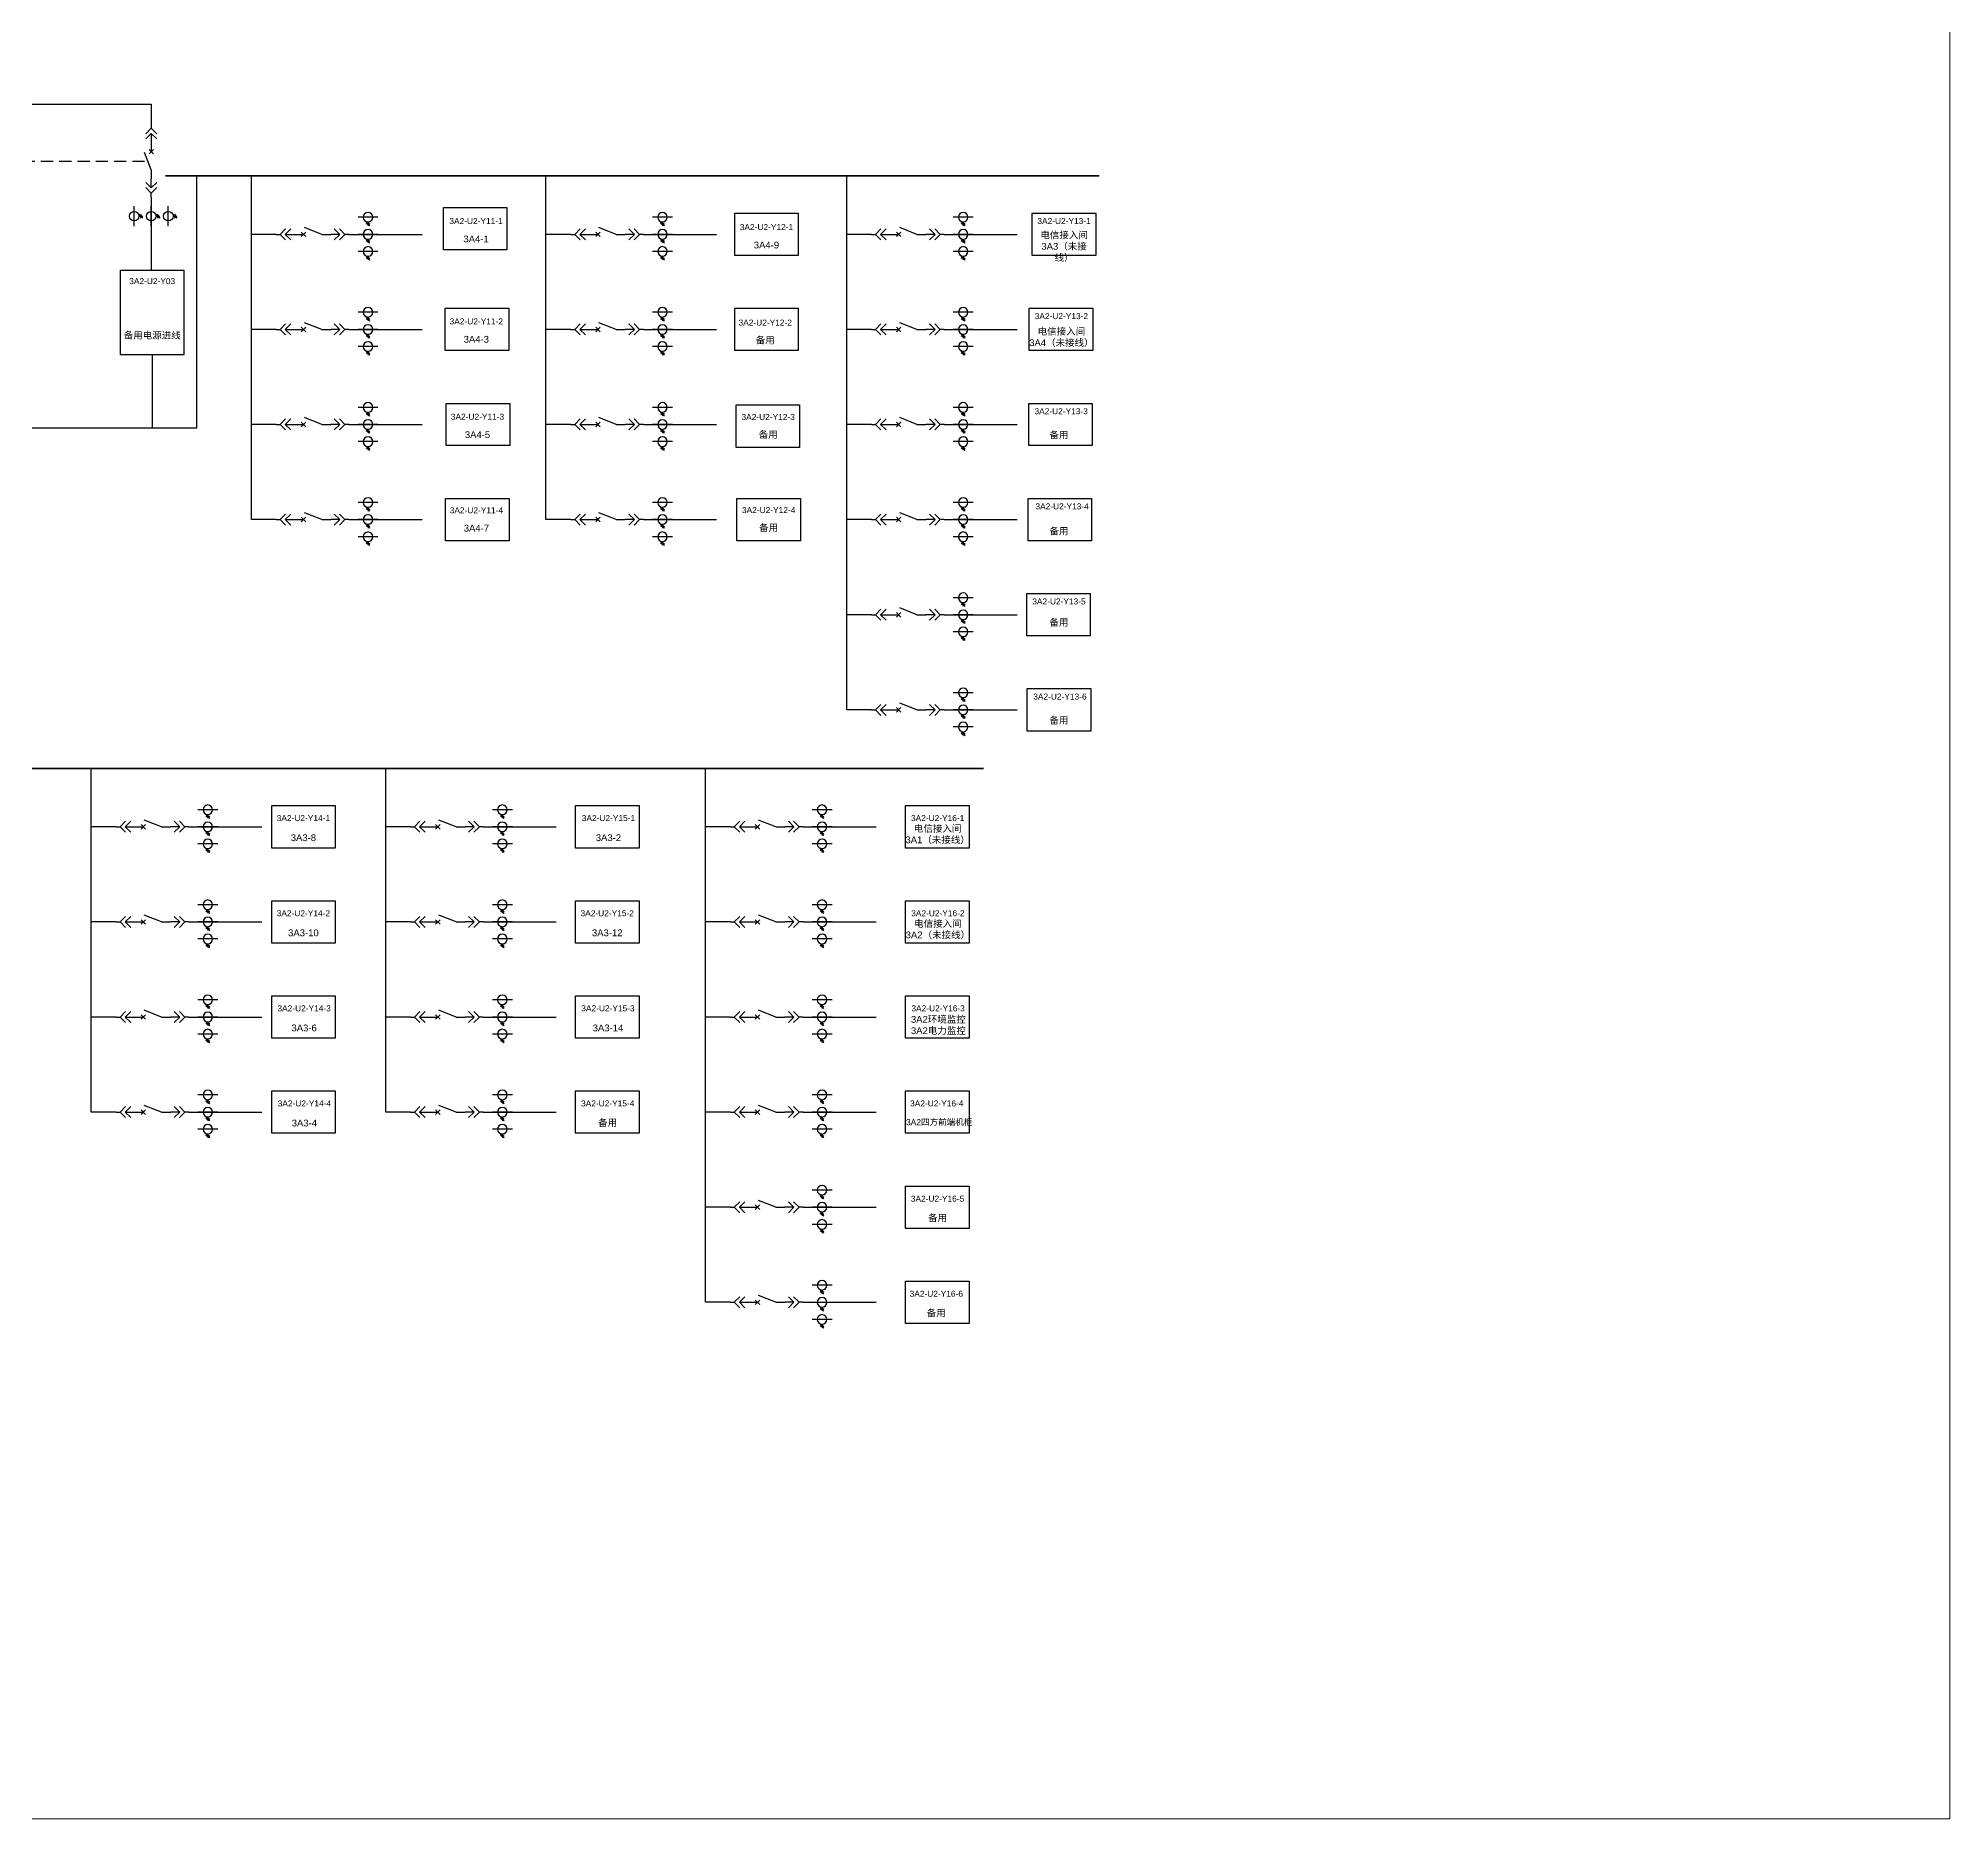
# Model space of a CAD drawing. Header units: millimetres. Extents: x 16 to 366, y 13 to 312.
# Drawn here: x 208.9 to 365.7, y 12.6 to 158.6 of the extents above; entities that cross this region are included whole.
import ezdxf

# ---------------------------------------------------------------- set-up
doc = ezdxf.new("R2010")
doc.units = ezdxf.units.MM
doc.linetypes.add('DASHED', pattern=[0.75, 0.5, -0.25])
doc.styles.get("Standard").update_dxf_attribs({"font": 'arial.ttf'})

# ---------------------------------------------------------------- blocks, each defined once
blk = doc.blocks.new('DYDQAA03')
at = {"color": 0}
for points in [[(0, 0), (0, -1.5)], [(-2.12, -3.62), (0, -1.5)], [(-2.12, -5.62), (0, -3.5)], [(2.12, -3.62), (0, -1.5)], [(2.12, -5.62), (0, -3.5)], [(0, -3.5), (0, -7)]]:
    blk.add_lwpolyline(points, dxfattribs=at)
blk = doc.blocks.new('DYDQAA09')
at = {"color": 0}
blk.add_lwpolyline([(0, 0), (0, -3.5)], dxfattribs=at)
blk.add_lwpolyline([(0, 0), (0, -3.5)], dxfattribs=at)
blk.add_lwpolyline([(0, 0), (0, -3.5)], dxfattribs=at)
blk.add_lwpolyline([(0, 0), (0, -3.5)], dxfattribs=at)
blk.add_lwpolyline([(0, 0), (0, -3.5)], dxfattribs=at)
blk.add_lwpolyline([(0, 0), (0, -3.5)], dxfattribs=at)
blk.add_lwpolyline([(0, 0), (0, -3.5)], dxfattribs=at)
blk.add_lwpolyline([(0, 0), (0, -3.5)], dxfattribs=at)
blk.add_lwpolyline([(0, 0), (0, -3.5)], dxfattribs=at)
blk = doc.blocks.new('DYDQ0201')
at = {"color": 0}
for points in [[(0.86, -0.86), (-0.86, 0.86)], [(-0.86, -0.86), (0.86, 0.86)], [(0, -7), (-2.61, -0.37)]]:
    blk.add_lwpolyline(points, dxfattribs=at)
blk = doc.blocks.new('DYDQAA04')
at = {"color": 0}
for points in [[(0, -3.5), (0, 0)], [(-2.12, -1.38), (0, -3.5)], [(-2.12, -3.38), (0, -5.5)], [(2.12, -1.38), (0, -3.5)], [(2.12, -3.38), (0, -5.5)], [(0, -7), (0, -5.5)]]:
    blk.add_lwpolyline(points, dxfattribs=at)
blk = doc.blocks.new('A$C03DD39B5')
for p, q in [((417, 475), (283, 392)), ((417, 422), (283, 339)), ((350, 333), (350, 467))]:
    blk.add_line(p, q)
blk.add_lwpolyline([(700, 167), (0, 167)])
blk.add_circle((350, 167), 167)

msp = doc.modelspace()

# ---------------------------------------------------------------- linework, layer by layer
at = {"color": 3, "lineweight": 30}
msp.add_line((113.92, 153.2, -2283.37), (218.18, 153.2, -2283.37), dxfattribs=at)
at = {"color": 5}
for p, q in [((218.18, 153.2, -2283.37), (218.18, 151.54, -238.9)), ((218.18, 144.79, 1962.32), (218.18, 143.15, 1962.32)), ((218.18, 143.15, 1962.32), (218.18, 139.58, 1962.32)), ((218.26, 132.63, 1930.83), (218.26, 126.65, 2402.38))]:
    msp.add_line(p, q, dxfattribs=at)
at = {"linetype": 'DASHED', "ltscale": 2}
msp.add_line((204.63, 148.52, -238.9), (217.91, 148.52, -238.9), dxfattribs=at)
at = {"color": 1, "lineweight": 40}
for p, q in [((219.36, 147.31, 11448.85), (295.94, 147.31, 11448.85)), ((206.22, 98.72, 11855.81), (286.44, 98.72, 11855.81))]:
    msp.add_line(p, q, dxfattribs=at)
for p, q in [((221.91, 126.65, 2402.38), (221.91, 147.31, 11448.85)), ((226.4, 134.72, 11448.85), (226.4, 147.31, 11448.85)), ((250.55, 134.72, 11448.85), (250.55, 147.31, 11448.85)), ((275.22, 134.72, 3221.93), (275.22, 147.31, 11448.85)), ((228.43, 142.52, 10065.57), (226.4, 142.52, 10757.21)), ((235.18, 142.52, 12266.79), (236.82, 142.52, 12266.79)), ((236.82, 142.52, 12266.79), (240.39, 142.52, 12266.79)), ((252.59, 142.52, 10065.57), (250.55, 142.52, 10757.21)), ((259.34, 142.52, 12266.79), (260.97, 142.52, 12266.79)), ((260.97, 142.52, 12266.79), (264.54, 142.52, 12266.79)), ((277.25, 142.52, 1838.65), (275.22, 142.52, 2530.29)), ((284, 142.52, 4039.87), (285.64, 142.52, 4039.87)), ((285.64, 142.52, 4039.87), (289.21, 142.52, 4039.87)), ((228.43, 134.72, 11448.85), (226.4, 134.72, 11448.85)), ((226.4, 126.93, 12140.49), (226.4, 134.72, 11448.85)), ((235.18, 134.72, 13650.07), (236.82, 134.72, 13650.07)), ((236.82, 134.72, 13650.07), (240.39, 134.72, 13650.07)), ((252.59, 134.72, 11448.85), (250.55, 134.72, 11448.85)), ((250.55, 126.93, 12140.49), (250.55, 134.72, 11448.85)), ((259.34, 134.72, 13650.07), (260.97, 134.72, 13650.07)), ((260.97, 134.72, 13650.07), (264.54, 134.72, 13650.07)), ((277.25, 134.72, 3221.93), (275.22, 134.72, 3221.93)), ((275.22, 126.93, 3913.57), (275.22, 134.72, 3221.93)), ((284, 134.72, 5423.15), (285.64, 134.72, 5423.15)), ((285.64, 134.72, 5423.15), (289.21, 134.72, 5423.15)), ((204.99, 126.65, 2402.38), (221.91, 126.65, 2402.38)), ((228.43, 126.93, 12140.49), (226.4, 126.93, 12140.49)), ((226.4, 119.13, 12832.13), (226.4, 126.93, 12140.49)), ((235.18, 126.93, 14341.71), (236.82, 126.93, 14341.71)), ((236.82, 126.93, 14341.71), (240.39, 126.93, 14341.71)), ((252.59, 126.93, 12140.49), (250.55, 126.93, 12140.49)), ((250.55, 119.13, 12832.13), (250.55, 126.93, 12140.49)), ((259.34, 126.93, 14341.71), (260.97, 126.93, 14341.71)), ((260.97, 126.93, 14341.71), (264.54, 126.93, 14341.71)), ((277.25, 126.93, 3913.57), (275.22, 126.93, 3913.57)), ((275.22, 119.13, 4605.21), (275.22, 126.93, 3913.57)), ((284, 126.93, 6114.8), (285.64, 126.93, 6114.8)), ((285.64, 126.93, 6114.8), (289.21, 126.93, 6114.8)), ((228.43, 119.13, 12832.13), (226.4, 119.13, 12832.13)), ((235.18, 119.13, 15033.35), (236.82, 119.13, 15033.35)), ((236.82, 119.13, 15033.35), (240.39, 119.13, 15033.35)), ((252.59, 119.13, 12832.13), (250.55, 119.13, 12832.13)), ((259.34, 119.13, 15033.35), (260.97, 119.13, 15033.35)), ((260.97, 119.13, 15033.35), (264.54, 119.13, 15033.35)), ((277.25, 119.13, 4605.21), (275.22, 119.13, 4605.21)), ((275.22, 111.32, 5297.3), (275.22, 119.12, 4605.66)), ((284, 119.13, 6806.44), (285.64, 119.13, 6806.44)), ((285.64, 119.13, 6806.44), (289.21, 119.13, 6806.44)), ((277.25, 111.32, 5297.3), (275.22, 111.32, 5297.3)), ((275.22, 103.52, 5988.94), (275.22, 111.32, 5297.3)), ((284, 111.32, 7498.52), (285.64, 111.32, 7498.52)), ((285.64, 111.32, 7498.52), (289.21, 111.32, 7498.52)), ((277.25, 103.52, 5988.94), (275.22, 103.52, 5988.94)), ((284, 103.52, 8190.16), (285.64, 103.52, 8190.16)), ((285.64, 103.52, 8190.16), (289.21, 103.52, 8190.16)), ((213.26, 86.13, 11855.81), (213.26, 98.72, 11855.81)), ((237.42, 86.13, 11855.81), (237.42, 98.72, 11855.81)), ((263.64, 86.13, 3628.9), (263.64, 98.72, 11855.81)), ((215.3, 93.93, 10472.53), (213.26, 93.93, 11164.17)), ((222.05, 93.93, 12673.76), (223.68, 93.93, 12673.76)), ((223.68, 93.93, 12673.76), (227.25, 93.93, 12673.76)), ((239.45, 93.93, 10472.53), (237.42, 93.93, 11164.17)), ((246.2, 93.93, 12673.76), (247.84, 93.93, 12673.76)), ((247.84, 93.93, 12673.76), (251.4, 93.93, 12673.76)), ((265.68, 93.93, 2245.62), (263.64, 93.93, 2937.26)), ((272.43, 93.93, 4446.84), (274.07, 93.93, 4446.84)), ((274.07, 93.93, 4446.84), (277.63, 93.93, 4446.84)), ((215.3, 86.13, 11855.81), (213.26, 86.13, 11855.81)), ((213.26, 78.33, 12547.45), (213.26, 86.13, 11855.81)), ((222.05, 86.13, 14057.04), (223.68, 86.13, 14057.04)), ((223.68, 86.13, 14057.04), (227.25, 86.13, 14057.04)), ((239.45, 86.13, 11855.81), (237.42, 86.13, 11855.81)), ((237.42, 78.33, 12547.45), (237.42, 86.13, 11855.81)), ((246.2, 86.13, 14057.04), (247.84, 86.13, 14057.04)), ((247.84, 86.13, 14057.04), (251.4, 86.13, 14057.04)), ((265.68, 86.13, 3628.9), (263.64, 86.13, 3628.9)), ((263.64, 78.33, 4320.54), (263.64, 86.13, 3628.9)), ((272.43, 86.13, 5830.12), (274.07, 86.13, 5830.12)), ((274.07, 86.13, 5830.12), (277.63, 86.13, 5830.12)), ((215.3, 78.33, 12547.45), (213.26, 78.33, 12547.45)), ((213.26, 70.53, 13239.1), (213.26, 78.33, 12547.45)), ((222.05, 78.33, 14748.68), (223.68, 78.33, 14748.68)), ((223.68, 78.33, 14748.68), (227.25, 78.33, 14748.68)), ((239.45, 78.33, 12547.45), (237.42, 78.33, 12547.45)), ((237.42, 70.53, 13239.1), (237.42, 78.33, 12547.45)), ((246.2, 78.33, 14748.68), (247.84, 78.33, 14748.68)), ((247.84, 78.33, 14748.68), (251.4, 78.33, 14748.68)), ((265.68, 78.33, 4320.54), (263.64, 78.33, 4320.54)), ((263.64, 70.53, 5012.18), (263.64, 78.33, 4320.54)), ((272.43, 78.33, 6521.76), (274.07, 78.33, 6521.76)), ((274.07, 78.33, 6521.76), (277.63, 78.33, 6521.76)), ((215.3, 70.53, 13239.1), (213.26, 70.53, 13239.1)), ((222.05, 70.53, 15440.32), (223.68, 70.53, 15440.32)), ((223.68, 70.53, 15440.32), (227.25, 70.53, 15440.32)), ((239.45, 70.53, 13239.1), (237.42, 70.53, 13239.1)), ((246.2, 70.53, 15440.32), (247.84, 70.53, 15440.32)), ((247.84, 70.53, 15440.32), (251.4, 70.53, 15440.32)), ((265.68, 70.53, 5012.18), (263.64, 70.53, 5012.18)), ((263.64, 62.73, 5704.26), (263.64, 70.53, 5012.62)), ((272.43, 70.53, 7213.4), (274.07, 70.53, 7213.4)), ((274.07, 70.53, 7213.4), (277.63, 70.53, 7213.4)), ((265.68, 62.73, 5704.26), (263.64, 62.73, 5704.26)), ((263.64, 54.93, 6395.9), (263.64, 62.73, 5704.26)), ((272.43, 62.73, 7905.49), (274.07, 62.73, 7905.49)), ((274.07, 62.73, 7905.49), (277.63, 62.73, 7905.49)), ((265.68, 54.93, 6395.9), (263.64, 54.93, 6395.9)), ((272.43, 54.93, 8597.13), (274.07, 54.93, 8597.13)), ((274.07, 54.93, 8597.13), (277.63, 54.93, 8597.13))]:
    msp.add_line(p, q)
at = {"color": 1, "lineweight": 13, "ltscale": 0.001071}
msp.add_lwpolyline([(16.36, 312.32), (365.69, 312.32), (365.69, 12.57), (16.36, 12.57)], close=True, dxfattribs=at)
for points, elevation in [([(242.15, 144.72), (247.35, 144.72), (247.35, 141.24), (242.15, 141.24)], 10222.32), ([(266.05, 144.26), (271.25, 144.26), (271.25, 140.79), (266.05, 140.79)], 10222.32), ([(290.44, 144.26), (295.65, 144.26), (295.65, 140.79), (290.44, 140.79)], 4039.87), ([(242.3, 136.46), (247.51, 136.46), (247.51, 132.99), (242.3, 132.99)], 11605.6), ([(266.04, 136.46), (271.25, 136.46), (271.25, 132.99), (266.04, 132.99)], 11605.6), ([(290.2, 136.46), (295.41, 136.46), (295.41, 132.99), (290.2, 132.99)], 5423.15), ([(242.38, 128.66), (247.59, 128.66), (247.59, 125.19), (242.38, 125.19)], 12297.25), ([(290.15, 128.66), (295.35, 128.66), (295.35, 125.19), (290.15, 125.19)], 6114.8), ([(266.15, 128.53), (271.36, 128.53), (271.36, 125.05), (266.15, 125.05)], 1144.37), ([(242.32, 120.86), (247.53, 120.86), (247.53, 117.39), (242.32, 117.39)], 12988.89), ([(266.22, 120.86), (271.43, 120.86), (271.43, 117.39), (266.22, 117.39)], 12988.89), ([(290.1, 120.86), (295.31, 120.86), (295.31, 117.39), (290.1, 117.39)], 6806.44), ([(289.99, 113.06), (295.2, 113.06), (295.2, 109.58), (289.99, 109.58)], 7498.52), ([(290.03, 105.26), (295.24, 105.26), (295.24, 101.78), (290.03, 101.78)], 8190.16), ([(228.06, 95.67), (233.27, 95.67), (233.27, 92.19), (228.06, 92.19)], 12673.76), ([(252.99, 95.67), (258.2, 95.67), (258.2, 92.19), (252.99, 92.19)], 12673.76), ([(280.05, 95.67), (285.26, 95.67), (285.26, 92.19), (280.05, 92.19)], 4446.84), ([(228.06, 87.87), (233.27, 87.87), (233.27, 84.39), (228.06, 84.39)], 14057.04), ([(252.99, 87.87), (258.2, 87.87), (258.2, 84.39), (252.99, 84.39)], 12673.76), ([(280.05, 87.87), (285.26, 87.87), (285.26, 84.39), (280.05, 84.39)], 4446.84), ([(228.06, 80.07), (233.27, 80.07), (233.27, 76.59), (228.06, 76.59)], 14057.04), ([(252.99, 80.07), (258.2, 80.07), (258.2, 76.59), (252.99, 76.59)], 12673.76), ([(280.05, 80.07), (285.26, 80.07), (285.26, 76.59), (280.05, 76.59)], 4446.84), ([(228.06, 72.27), (233.27, 72.27), (233.27, 68.79), (228.06, 68.79)], 14057.04), ([(252.99, 72.27), (258.2, 72.27), (258.2, 68.79), (252.99, 68.79)], 12673.76), ([(280.05, 72.27), (285.26, 72.27), (285.26, 68.79), (280.05, 68.79)], 4446.84), ([(280.05, 64.47), (285.26, 64.47), (285.26, 60.99), (280.05, 60.99)], 4446.84), ([(280.05, 56.67), (285.26, 56.67), (285.26, 53.19), (280.05, 53.19)], 4446.84)]:
    msp.add_lwpolyline(points, close=True, dxfattribs=dict(elevation=elevation))
at = {"color": 5, "elevation": 1930.83}
msp.add_lwpolyline([(215.66, 139.58), (220.86, 139.58), (220.86, 132.63), (215.66, 132.63)], close=True, dxfattribs=at)

# ---------------------------------------------------------------- block references
at = {"color": 5, "xscale": 0.2128962921302706, "yscale": 0.2128962921302706, "zscale": 0.2128962921302706}
for name, p in [('DYDQAA03', (218.18, 151.54, -238.9)), ('DYDQ0201', (218.18, 149.3, -238.9)), ('DYDQAA09', (218.18, 150.05, -238.9)), ('DYDQAA09', (218.18, 147.81, -238.9)), ('DYDQAA04', (218.18, 147.07, -238.9)), ('DYDQAA09', (218.18, 145.58, -238.9))]:
    msp.add_blockref(name, p, dxfattribs=at)
at = {"color": 5, "linetype": 'Continuous', "xscale": 0.00233888397733859, "yscale": 0.00233888397733859, "zscale": 0.00233888397733859, "rotation": 270}
for p in [(216.39, 144.83, 1962.32), (217.79, 144.83, 1962.32), (219.19, 144.83, 1962.32)]:
    msp.add_blockref('A$C03DD39B5', p, dxfattribs=at)
at = {"linetype": 'Continuous', "xscale": -0.00233888397733859, "yscale": 0.00233888397733859, "zscale": 0.00233888397733859, "rotation": 180}
for p in [(235.14, 144.32, 12266.79), (259.29, 144.32, 12266.79), (283.96, 144.32, 4039.87), (235.14, 142.91, 12266.79), (259.29, 142.91, 12266.79), (283.96, 142.91, 4039.87), (235.14, 141.51, 12266.79), (259.29, 141.51, 12266.79), (283.96, 141.51, 4039.87), (235.14, 136.52, 13650.07), (259.29, 136.52, 13650.07), (283.96, 136.52, 5423.15), (235.14, 135.11, 13650.07), (259.29, 135.11, 13650.07), (283.96, 135.11, 5423.15), (235.14, 133.71, 13650.07), (259.29, 133.71, 13650.07), (283.96, 133.71, 5423.15), (235.14, 128.72, 14341.71), (259.29, 128.72, 14341.71), (283.96, 128.72, 6114.8), (235.14, 127.32, 14341.71), (259.29, 127.32, 14341.71), (283.96, 127.32, 6114.8), (235.14, 125.91, 14341.71), (259.29, 125.91, 14341.71), (283.96, 125.91, 6114.8), (235.14, 120.92, 15033.35), (259.29, 120.92, 15033.35), (283.96, 120.92, 6806.44), (235.14, 119.52, 15033.35), (259.29, 119.52, 15033.35), (283.96, 119.52, 6806.44), (235.14, 118.11, 15033.35), (259.29, 118.11, 15033.35), (283.96, 118.11, 6806.44), (283.96, 113.11, 7498.52), (283.96, 111.71, 7498.52), (283.96, 110.31, 7498.52), (283.96, 105.31, 8190.16), (283.96, 103.91, 8190.16), (283.96, 102.51, 8190.16), (222, 95.72, 12673.76), (246.16, 95.72, 12673.76), (272.38, 95.72, 4446.84), (222, 94.32, 12673.76), (246.16, 94.32, 12673.76), (272.38, 94.32, 4446.84), (222, 92.92, 12673.76), (246.16, 92.92, 12673.76), (272.38, 92.92, 4446.84), (222, 87.93, 14057.04), (246.16, 87.93, 14057.04), (272.38, 87.93, 5830.12), (222, 86.52, 14057.04), (246.16, 86.52, 14057.04), (272.38, 86.52, 5830.12), (222, 85.12, 14057.04), (246.16, 85.12, 14057.04), (272.38, 85.12, 5830.12), (222, 80.13, 14748.68), (246.16, 80.13, 14748.68), (272.38, 80.13, 6521.76), (222, 78.72, 14748.68), (246.16, 78.72, 14748.68), (272.38, 78.72, 6521.76), (222, 77.32, 14748.68), (246.16, 77.32, 14748.68), (272.38, 77.32, 6521.76), (222, 72.33, 15440.32), (246.16, 72.33, 15440.32), (272.38, 72.33, 7213.4), (222, 70.92, 15440.32), (246.16, 70.92, 15440.32), (272.38, 70.92, 7213.4), (222, 69.52, 15440.32), (246.16, 69.52, 15440.32), (272.38, 69.52, 7213.4), (272.38, 64.52, 7905.49), (272.38, 63.12, 7905.49), (272.38, 61.71, 7905.49), (272.38, 56.72, 8597.13), (272.38, 55.32, 8597.13), (272.38, 53.92, 8597.13)]:
    msp.add_blockref('A$C03DD39B5', p, dxfattribs=at)
at = {"xscale": -0.2128962921302706, "yscale": 0.2128962921302706, "zscale": 0.2128962921302706, "rotation": 90}
for name, p in [('DYDQAA03', (228.43, 142.52, 10065.57)), ('DYDQ0201', (230.67, 142.52, 10065.57)), ('DYDQAA04', (232.9, 142.52, 10065.57)), ('DYDQAA03', (252.59, 142.52, 10065.57)), ('DYDQ0201', (254.82, 142.52, 10065.57)), ('DYDQAA04', (257.06, 142.52, 10065.57)), ('DYDQAA03', (277.25, 142.52, 1838.65)), ('DYDQ0201', (279.49, 142.52, 1838.65)), ('DYDQAA04', (281.72, 142.52, 1838.65)), ('DYDQAA09', (229.92, 142.52, 10065.57)), ('DYDQAA09', (232.16, 142.52, 10065.57)), ('DYDQAA09', (234.39, 142.52, 10065.57)), ('DYDQAA09', (254.08, 142.52, 10065.57)), ('DYDQAA09', (256.31, 142.52, 10065.57)), ('DYDQAA09', (258.55, 142.52, 10065.57)), ('DYDQAA09', (278.74, 142.52, 1838.65)), ('DYDQAA09', (280.98, 142.52, 1838.65)), ('DYDQAA09', (283.21, 142.52, 1838.65)), ('DYDQAA03', (228.43, 134.72, 11448.85)), ('DYDQ0201', (230.67, 134.72, 11448.85)), ('DYDQAA04', (232.9, 134.72, 11448.85)), ('DYDQAA03', (252.59, 134.72, 11448.85)), ('DYDQ0201', (254.82, 134.72, 11448.85)), ('DYDQAA04', (257.06, 134.72, 11448.85)), ('DYDQAA03', (277.25, 134.72, 3221.93)), ('DYDQ0201', (279.49, 134.72, 3221.93)), ('DYDQAA04', (281.72, 134.72, 3221.93)), ('DYDQAA09', (229.92, 134.72, 11448.85)), ('DYDQAA09', (232.16, 134.72, 11448.85)), ('DYDQAA09', (234.39, 134.72, 11448.85)), ('DYDQAA09', (254.08, 134.72, 11448.85)), ('DYDQAA09', (256.31, 134.72, 11448.85)), ('DYDQAA09', (258.55, 134.72, 11448.85)), ('DYDQAA09', (278.74, 134.72, 3221.93)), ('DYDQAA09', (280.98, 134.72, 3221.93)), ('DYDQAA09', (283.21, 134.72, 3221.93)), ('DYDQAA03', (228.43, 126.93, 12140.49)), ('DYDQ0201', (230.67, 126.93, 12140.49)), ('DYDQAA04', (232.9, 126.93, 12140.49)), ('DYDQAA03', (252.59, 126.93, 12140.49)), ('DYDQ0201', (254.82, 126.93, 12140.49)), ('DYDQAA04', (257.06, 126.93, 12140.49)), ('DYDQAA03', (277.25, 126.93, 3913.57)), ('DYDQ0201', (279.49, 126.93, 3913.57)), ('DYDQAA04', (281.72, 126.93, 3913.57)), ('DYDQAA09', (229.92, 126.93, 12140.49)), ('DYDQAA09', (232.16, 126.93, 12140.49)), ('DYDQAA09', (234.39, 126.93, 12140.49)), ('DYDQAA09', (254.08, 126.93, 12140.49)), ('DYDQAA09', (256.31, 126.93, 12140.49)), ('DYDQAA09', (258.55, 126.93, 12140.49)), ('DYDQAA09', (278.74, 126.93, 3913.57)), ('DYDQAA09', (280.98, 126.93, 3913.57)), ('DYDQAA09', (283.21, 126.93, 3913.57)), ('DYDQAA03', (228.43, 119.13, 12832.13)), ('DYDQ0201', (230.67, 119.13, 12832.13)), ('DYDQAA04', (232.9, 119.13, 12832.13)), ('DYDQAA03', (252.59, 119.13, 12832.13)), ('DYDQ0201', (254.82, 119.13, 12832.13)), ('DYDQAA04', (257.06, 119.13, 12832.13)), ('DYDQAA03', (277.25, 119.13, 4605.21)), ('DYDQ0201', (279.49, 119.13, 4605.21)), ('DYDQAA04', (281.72, 119.13, 4605.21)), ('DYDQAA09', (229.92, 119.13, 12832.13)), ('DYDQAA09', (232.16, 119.13, 12832.13)), ('DYDQAA09', (234.39, 119.13, 12832.13)), ('DYDQAA09', (254.08, 119.13, 12832.13)), ('DYDQAA09', (256.31, 119.13, 12832.13)), ('DYDQAA09', (258.55, 119.13, 12832.13)), ('DYDQAA09', (278.74, 119.13, 4605.21)), ('DYDQAA09', (280.98, 119.13, 4605.21)), ('DYDQAA09', (283.21, 119.13, 4605.21)), ('DYDQAA03', (277.25, 111.32, 5297.3)), ('DYDQAA09', (278.74, 111.32, 5297.3)), ('DYDQ0201', (279.49, 111.32, 5297.3)), ('DYDQAA09', (280.98, 111.32, 5297.3)), ('DYDQAA04', (281.72, 111.32, 5297.3)), ('DYDQAA09', (283.21, 111.32, 5297.3)), ('DYDQAA03', (277.25, 103.52, 5988.94)), ('DYDQAA09', (278.74, 103.52, 5988.94)), ('DYDQ0201', (279.49, 103.52, 5988.94)), ('DYDQAA09', (280.98, 103.52, 5988.94)), ('DYDQAA04', (281.72, 103.52, 5988.94)), ('DYDQAA09', (283.21, 103.52, 5988.94)), ('DYDQAA03', (215.3, 93.93, 10472.53)), ('DYDQ0201', (217.53, 93.93, 10472.53)), ('DYDQAA04', (219.77, 93.93, 10472.53)), ('DYDQAA03', (239.45, 93.93, 10472.53)), ('DYDQ0201', (241.69, 93.93, 10472.53)), ('DYDQAA04', (243.92, 93.93, 10472.53)), ('DYDQAA03', (265.68, 93.93, 2245.62)), ('DYDQ0201', (267.91, 93.93, 2245.62)), ('DYDQAA04', (270.15, 93.93, 2245.62)), ('DYDQAA09', (216.79, 93.93, 10472.53)), ('DYDQAA09', (219.02, 93.93, 10472.53)), ('DYDQAA09', (221.26, 93.93, 10472.53)), ('DYDQAA09', (240.94, 93.93, 10472.53)), ('DYDQAA09', (243.18, 93.93, 10472.53)), ('DYDQAA09', (245.41, 93.93, 10472.53)), ('DYDQAA09', (267.17, 93.93, 2245.62)), ('DYDQAA09', (269.4, 93.93, 2245.62)), ('DYDQAA09', (271.64, 93.93, 2245.62)), ('DYDQAA03', (215.3, 86.13, 11855.81)), ('DYDQ0201', (217.53, 86.13, 11855.81)), ('DYDQAA04', (219.77, 86.13, 11855.81)), ('DYDQAA03', (239.45, 86.13, 11855.81)), ('DYDQ0201', (241.69, 86.13, 11855.81)), ('DYDQAA04', (243.92, 86.13, 11855.81)), ('DYDQAA03', (265.68, 86.13, 3628.9)), ('DYDQ0201', (267.91, 86.13, 3628.9)), ('DYDQAA04', (270.15, 86.13, 3628.9)), ('DYDQAA09', (216.79, 86.13, 11855.81)), ('DYDQAA09', (219.02, 86.13, 11855.81)), ('DYDQAA09', (221.26, 86.13, 11855.81)), ('DYDQAA09', (240.94, 86.13, 11855.81)), ('DYDQAA09', (243.18, 86.13, 11855.81)), ('DYDQAA09', (245.41, 86.13, 11855.81)), ('DYDQAA09', (267.17, 86.13, 3628.9)), ('DYDQAA09', (269.4, 86.13, 3628.9)), ('DYDQAA09', (271.64, 86.13, 3628.9)), ('DYDQAA03', (215.3, 78.33, 12547.45)), ('DYDQ0201', (217.53, 78.33, 12547.45)), ('DYDQAA04', (219.77, 78.33, 12547.45)), ('DYDQAA03', (239.45, 78.33, 12547.45)), ('DYDQ0201', (241.69, 78.33, 12547.45)), ('DYDQAA04', (243.92, 78.33, 12547.45)), ('DYDQAA03', (265.68, 78.33, 4320.54)), ('DYDQ0201', (267.91, 78.33, 4320.54)), ('DYDQAA04', (270.15, 78.33, 4320.54)), ('DYDQAA09', (216.79, 78.33, 12547.45)), ('DYDQAA09', (219.02, 78.33, 12547.45)), ('DYDQAA09', (221.26, 78.33, 12547.45)), ('DYDQAA09', (240.94, 78.33, 12547.45)), ('DYDQAA09', (243.18, 78.33, 12547.45)), ('DYDQAA09', (245.41, 78.33, 12547.45)), ('DYDQAA09', (267.17, 78.33, 4320.54)), ('DYDQAA09', (269.4, 78.33, 4320.54)), ('DYDQAA09', (271.64, 78.33, 4320.54)), ('DYDQAA03', (215.3, 70.53, 13239.1)), ('DYDQ0201', (217.53, 70.53, 13239.1)), ('DYDQAA04', (219.77, 70.53, 13239.1)), ('DYDQAA03', (239.45, 70.53, 13239.1)), ('DYDQ0201', (241.69, 70.53, 13239.1)), ('DYDQAA04', (243.92, 70.53, 13239.1)), ('DYDQAA03', (265.68, 70.53, 5012.18)), ('DYDQ0201', (267.91, 70.53, 5012.18)), ('DYDQAA04', (270.15, 70.53, 5012.18)), ('DYDQAA09', (216.79, 70.53, 13239.1)), ('DYDQAA09', (219.02, 70.53, 13239.1)), ('DYDQAA09', (221.26, 70.53, 13239.1)), ('DYDQAA09', (240.94, 70.53, 13239.1)), ('DYDQAA09', (243.18, 70.53, 13239.1)), ('DYDQAA09', (245.41, 70.53, 13239.1)), ('DYDQAA09', (267.17, 70.53, 5012.18)), ('DYDQAA09', (269.4, 70.53, 5012.18)), ('DYDQAA09', (271.64, 70.53, 5012.18)), ('DYDQAA03', (265.68, 62.73, 5704.26)), ('DYDQAA09', (267.17, 62.73, 5704.26)), ('DYDQ0201', (267.91, 62.73, 5704.26)), ('DYDQAA09', (269.4, 62.73, 5704.26)), ('DYDQAA04', (270.15, 62.73, 5704.26)), ('DYDQAA09', (271.64, 62.73, 5704.26)), ('DYDQAA03', (265.68, 54.93, 6395.9)), ('DYDQAA09', (267.17, 54.93, 6395.9)), ('DYDQ0201', (267.91, 54.93, 6395.9)), ('DYDQAA09', (269.4, 54.93, 6395.9)), ('DYDQAA04', (270.15, 54.93, 6395.9)), ('DYDQAA09', (271.64, 54.93, 6395.9))]:
    msp.add_blockref(name, p, dxfattribs=at)

# ---------------------------------------------------------------- texts
at = {"width": 5.2091, "attachment_point": 5}
for s, insert, char_height in [('3A2-U2-Y11-1', (244.82, 143.61, 9404.38), 0.4901), ('3A2-U2-Y12-1', (268.64, 143.11, 9499.19), 0.4901), ('3A2-U2-Y13-1', (293.05, 143.61, 4039.87), 0.4901), ('{\\H0.78125x;3A4-1}', (244.82, 142.14, 9404.38), 0.7128), ('{\\H0.78125x;3A4-9}', (268.64, 141.64, 9499.19), 0.7128), ('{\\fSimSun|b0|i0|c134|p2;\\H0.78125x;电信接入间\\fArial|b0|i0|c0|p34;3A3\\fSimSun|b0|i0|c134|p2;（未接线）}', (293.05, 141.5, 4039.87), 0.7128), ('3A2-U2-Y11-2', (244.84, 135.38, 10882.48), 0.4901), ('3A2-U2-Y12-2', (268.54, 135.28, 10882.48), 0.4901), ('{\\fSimSun|b0|i0|c134|p2;\\H0.78125x;电信接入间\\P\\fArial|b0|i0|c0|p34;3A4\\fSimSun|b0|i0|c134|p2;（未接线）}', (292.83, 134.06, 6806.44), 0.7128), ('3A2-U2-Y13-2', (292.83, 135.81, 6806.44), 0.4901), ('{\\H0.78125x;3A4-3}', (244.84, 133.91, 10882.48), 0.7128), ('{\\fSimSun|b0|i0|c134|p2;\\H0.78125x;备用}', (268.54, 133.81, 10882.48), 0.7128), ('3A2-U2-Y11-3', (244.94, 127.56, 11574.12), 0.4901), ('3A2-U2-Y12-3', (268.78, 127.54, 11574.12), 0.4901), ('3A2-U2-Y13-3', (292.81, 128.01, 8189.72), 0.4901), ('{\\H0.78125x;3A4-5}', (244.94, 126.09, 11574.12), 0.7128), ('{\\fSimSun|b0|i0|c134|p2;\\H0.78125x;备用}', (268.78, 126.07, 11574.12), 0.7128), ('{\\H0.78125x;备用\\P}', (292.63, 126.04, 10957.16), 0.7128), ('3A2-U2-Y11-4', (244.85, 119.89, 12265.76), 0.4901), ('3A2-U2-Y12-4', (268.82, 119.9, 12265.76), 0.4901), ('3A2-U2-Y13-4', (292.89, 120.21, 9573), 0.4901), ('{\\H0.78125x;3A4-7}', (244.85, 118.42, 12265.76), 0.7128), ('{\\fSimSun|b0|i0|c134|p2;\\H0.78125x;备用}', (268.82, 118.43, 12265.76), 0.7128), ('{\\H0.78125x;备用\\P}', (292.63, 118.15, 10957.16), 0.7128), ('3A2-U2-Y13-5', (292.63, 112.41, 20139.58), 0.4901), ('{\\H0.78125x;备用\\P}', (292.63, 110.66, 10957.16), 0.7128), ('3A2-U2-Y13-6', (292.71, 104.61, 12340.45), 0.4901), ('{\\H0.78125x;备用\\P}', (292.63, 102.63, 10957.16), 0.7128), ('3A2-U2-Y14-1', (230.66, 94.64, 12673.76), 0.4901), ('3A2-U2-Y15-1', (255.68, 94.64, 12673.76), 0.4901), ('{\\fSimSun|b0|i0|c134|p2;\\H0.78125x;电信接入间\\P\\fArial|b0|i0|c0|p34;3A1\\fSimSun|b0|i0|c134|p2;（未接线）}', (282.68, 93.29, 4445.99), 0.7128), ('3A2-U2-Y16-1', (282.68, 94.64, 4445.99), 0.4901), ('{\\H0.78125x;3A3-8}', (230.66, 93.03, 12673.76), 0.7128), ('{\\H0.78125x;3A3-2}', (255.68, 93.03, 12673.76), 0.7128), ('3A2-U2-Y14-2', (230.66, 86.84, 15440.32), 0.4901), ('3A2-U2-Y15-2', (255.58, 86.84, 14057.04), 0.4901), ('{\\fSimSun|b0|i0|c134|p2;\\H0.78125x;电信接入间\\P\\fArial|b0|i0|c0|p34;3A2\\fSimSun|b0|i0|c134|p2;（未接线）}', (282.7, 85.49, 5829.28), 0.7128), ('3A2-U2-Y16-2', (282.7, 86.84, 5829.28), 0.4901), ('{\\H0.78125x;3A3-10}', (230.66, 85.23, 15440.32), 0.7128), ('{\\H0.78125x;3A3-12}', (255.58, 85.23, 14057.04), 0.7128), ('3A2-U2-Y14-3', (230.72, 79.04, 16131.96), 0.4901), ('3A2-U2-Y15-3', (255.64, 79.04, 14748.68), 0.4901), ('3A2-U2-Y16-3', (282.72, 79.04, 6520.92), 0.4901), ('3A2环境监控\\P3A2电力监控', (282.74, 77.64, -1383.38), 0.557), ('{\\H0.78125x;3A3-6}', (230.72, 77.43, 16131.96), 0.7128), ('{\\H0.78125x;3A3-14}', (255.64, 77.43, 14748.68), 0.7128), ('3A2-U2-Y14-4', (230.74, 71.24, 16823.6), 0.4901), ('3A2-U2-Y15-4', (255.62, 71.24, 15440.32), 0.4901), ('3A2-U2-Y16-4', (282.61, 71.24, 7212.56), 0.4901), ('{\\H0.78125x;3A3-4}', (230.74, 69.63, 16823.6), 0.7128), ('{\\H0.78125x;备用\\P}', (255.62, 69.63, 15440.32), 0.7128), ('3A2-U2-Y16-5', (282.67, 63.43, 7904.64), 0.4901), ('{\\H0.78125x;备用\\P}', (282.67, 61.82, 7904.64), 0.7128), ('3A2-U2-Y16-6', (282.57, 55.63, 8596.28), 0.4901), ('{\\H0.78125x;备用\\P}', (282.57, 54.02, 8596.28), 0.7128)]:
    msp.add_mtext(s, dxfattribs=dict(at, insert=insert, char_height=char_height))
at = {"color": 5, "width": 5.2091, "attachment_point": 5}
for s, insert, char_height in [('3A2-U2-Y03', (218.26, 138.68, 1930.83), 0.49), ('{\\H0.78125x;备用电源进线\\P}', (218.26, 134.21, 1930.83), 0.7128)]:
    msp.add_mtext(s, dxfattribs=dict(at, insert=insert, char_height=char_height))
at = {"color": 7, "lineweight": 30, "ltscale": 0.005884, "insert": (282.8, 69.68, -8637.1), "char_height": 0.5, "width": 5.2091, "attachment_point": 5}
msp.add_mtext('3A2四方前端机柜', dxfattribs=at)

doc.saveas('drawing.dxf')
